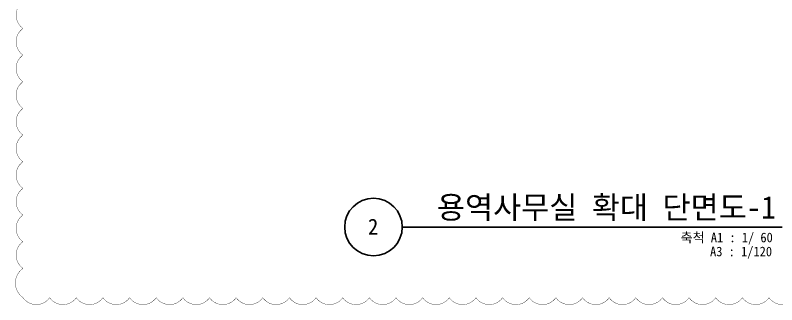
# Model space of a CAD drawing. Header units: inches. Extents: x 158004 to 351834, y 1422 to 34314.
# Drawn here: x 229177 to 243468, y 1601 to 7031 of the extents above; entities that cross this region are included whole.
import ezdxf
from ezdxf.enums import TextEntityAlignment as Align

# ---------------------------------------------------------------- set-up
doc = ezdxf.new("R2010")
doc.units = ezdxf.units.IN
doc.header["$LTSCALE"] = 2
doc.header["$MEASUREMENT"] = 0
for name, color, linetype, lineweight in [('A-XXXX-SYMB', 7, 'CONTINUOUS', 25), ('A-XXXX-TXT1', 3, 'CONTINUOUS', 25), ('REV-202205', 20, 'CONTINUOUS', 25)]:
    doc.layers.add(name, color=color, linetype=linetype, lineweight=lineweight)
doc.styles.add('돋움체', font='')
doc.styles.get('돋움체').set_extended_font_data('DotumChe')

msp = doc.modelspace()

# ---------------------------------------------------------------- linework, layer by layer
at = {"layer": 'A-XXXX-SYMB'}
msp.add_line((236440.2, 3058.6), (243570.6, 3058.6), dxfattribs=at)
msp.add_circle((235900.2, 3058.6), 540, dxfattribs=at)
at = {"layer": 'REV-202205', "const_width": 6}
msp.add_lwpolyline([(229323.1, 7283.2, 0.5205671), (229323.1, 6783.2, 0.5205671), (229323.1, 6283.2, 0.5205671), (229323.1, 5783.2, 0.5205671), (229323.1, 5283.2, 0.5205671), (229323.1, 4783.2, 0.5205671), (229323.1, 4283.2, 0.5205671), (229323.1, 3783.2, 0.5205671), (229323.1, 3283.2, 0.5205671), (229323.1, 2783.2, 0.5205671), (229323.1, 2283.2, 0.5205671), (229323.1, 1734, 0.5205671), (229823.1, 1734, 0.5205671), (230323.1, 1734, 0.5205671), (230823.1, 1734, 0.5205671), (231323.1, 1734, 0.5205671), (231823.1, 1734, 0.5205671), (232323.1, 1734, 0.5205671), (232823.1, 1734, 0.5205671), (233323.1, 1734, 0.5205671), (233823.1, 1734, 0.5205671), (234323.1, 1734, 0.5205671), (234823.1, 1734, 0.5205671), (235323.1, 1734, 0.5205671), (235823.1, 1734, 0.5205671), (236323.1, 1734, 0.5205671), (236823.1, 1734, 0.5205671), (237323.1, 1734, 0.5205671), (237823.1, 1734, 0.5205671), (238323.1, 1734, 0.5205671), (238823.1, 1734, 0.5205671), (239323.1, 1734, 0.5205671), (239823.1, 1734, 0.5205671), (240323.1, 1734, 0.5205671), (240823.1, 1734, 0.5205671), (241323.1, 1734, 0.5205671), (241823.1, 1734, 0.5205671), (242323.1, 1734, 0.5205671), (242823.1, 1734, 0.5205671), (243323.1, 1734, 0.5205671), (243823.1, 1734, 0.5205671)], format="xyb", dxfattribs=at)

# ---------------------------------------------------------------- texts
at = {"layer": 'A-XXXX-TXT1', "style": '돋움체'}
msp.add_text('용역사무실 확대 단면도-1', height=420, dxfattribs=at).set_placement((243447.6, 3092.5), align=Align.BOTTOM_RIGHT)
msp.add_text('2', height=300, dxfattribs=at).set_placement((235893.3, 3065), align=Align.MIDDLE)
for s, p in [('축척 A1 : 1/ 60', (243393.7, 2863.3)), ('A3 : 1/120', (243379.6, 2600.6))]:
    msp.add_text(s, height=180, dxfattribs=at).set_placement(p, align=Align.MIDDLE_RIGHT)

doc.saveas('drawing.dxf')
